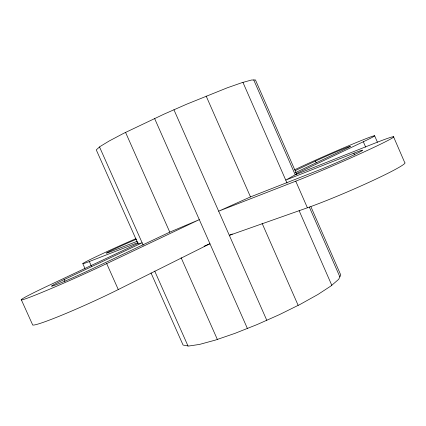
<?xml version="1.0" encoding="UTF-8"?>
<svg xmlns="http://www.w3.org/2000/svg" width="426" height="426" viewBox="0 0 426 426"><rect width="100%" height="100%" fill="white"/><g stroke="black" fill="none" stroke-linecap="round" stroke-linejoin="round"><path stroke-width="0.64" d="M295.223 174.793L285.745 180.118L353.889 153.184A28.521 1.054 -23.5 0 1 355.412 154.169A28.521 1.054 -23.5 0 1 318.036 170.448L250.483 196.903L218.671 211.184L295.756 181.178A62.164 2.3 -23.5 0 0 378.224 145.298A62.164 2.3 -23.5 0 0 373.863 143.567L295.223 174.793L253.747 79.976M21.3 299.686L32.536 324.639A60.449 3.717 -24.3 0 0 60.982 315.522A60.449 3.717 -24.3 0 0 118.279 289.547L209.949 243.736L204.107 246.207M138.045 243.454L49.73 285.01A60.508 2.157 -24.1 0 0 29.181 297.481A60.508 2.157 -24.1 0 0 106.697 263.603L199.299 219.64L169.777 232.127L90.259 269.78A27.765 0.99 -24.1 0 1 55.114 285.122A27.765 0.99 -24.1 0 1 64.129 279.6L142.14 242.809L138.083 243.88L96.271 149.877L99.908 146.624L109.173 141.001L123.673 133.322L164.069 114.12L186.684 104.189L227.266 87.815L241.963 82.665L251.5 80.024L255.451 79.939L296.768 174.399M296.054 173.701L363.33 141.762L365.652 147.114M295.213 172.732L344.991 149.164A22.274 0.644 -23.6 0 0 344.117 148.557A22.274 0.644 -23.6 0 0 315.453 161.087L295.197 170.634M294.755 169.718L298.967 167.737A48.521 1.406 -23.6 0 1 360.923 140.681A48.521 1.406 -23.6 0 1 363.33 141.762M232.34 234.012L229.326 235.349L307.396 207.792A62.1 3.967 -23.3 0 0 372.292 180.794A62.1 3.967 -23.3 0 0 404.7 162.53L393.517 136.698M137.348 241.212L109.493 252.117A21.689 0.618 -24 0 1 111.947 250.19A21.689 0.618 -24 0 1 136.57 239.162M91.441 266.25L89.332 261.532L138.077 242.554M82.82 263.678L84.944 268.439M64.129 279.6L64.944 281.421M106.697 263.603L118.279 289.547M125.564 132.395L169.777 232.127M181.119 257.709L217.34 339.421M99.53 146.959L143.211 245.216M154.713 271.09L187.999 345.96M151.012 272.949L183.079 345.055L188.569 346.061L199.512 344.421L215.359 340.102L235.035 333.334L256.995 324.607L279.381 314.649L300.266 304.318L317.913 294.488L330.991 285.952L338.691 279.312L340.747 274.956L310.895 206.701M173.946 109.78L266.777 320.261M154.601 118.497L247.378 328.43M206.168 96.079L250.483 196.903M262.112 223.357L298.157 305.362M309.351 207.095L339.857 276.836M295.756 181.178L307.396 207.792M242.953 82.394L287.049 183.1M299.127 210.678L331.785 285.266M315.453 161.087L316.23 162.876M374.603 135.708L377.436 142.231M353.889 153.184L354.672 154.989M89.332 261.532A47.238 1.342 -24 0 1 90.903 259.2A47.238 1.342 -24 0 1 135.867 238.666"/></g></svg>
